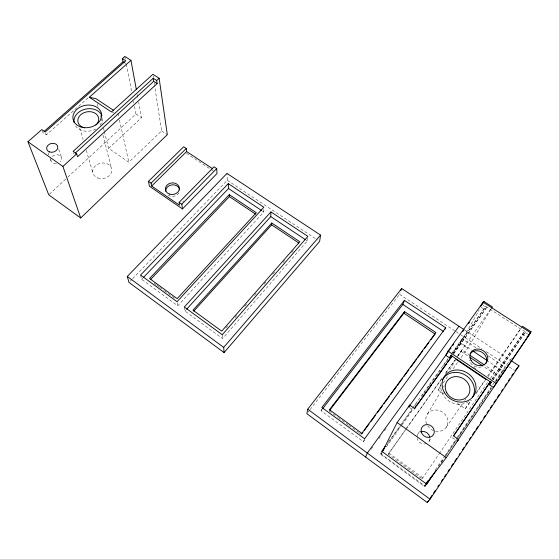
<?xml version="1.0" encoding="UTF-8"?>
<svg xmlns="http://www.w3.org/2000/svg" width="559" height="559" viewBox="0 0 559 559"><rect width="100%" height="100%" fill="white"/><g stroke="black" fill="none" stroke-linecap="round" stroke-linejoin="round"><path stroke-width="0.42" stroke-dasharray="2.79 2.1" d="M140.568 275.042L141.651 279.332L177.783 305.794L263.75 211.959L263.834 208.8M184.309 307.01L184.98 311.063L222.559 338.579L307.331 240.936L307.695 237.91M364.943 439.619L363.406 441.722L321.097 410.739L321.474 409.125M310.056 409.572L399.58 294.32L400.097 292.867M363.406 441.722L364.328 439.514M426.265 484.793L424.798 486.679L380.344 454.125L381.056 452.706M425.665 484.422L424.602 485.792L381.196 454.02L381.979 452.483M388.889 453.063L422.87 477.847L422.115 478.874L388.288 454.188L406.037 428.9M475.919 347.789L462.216 338.705L460.064 342.492L471.67 350.214M453.16 353.183L460.26 343.24L479.245 309.868M492.717 380.316L525.411 332.011L485.785 306.486L453.014 352.904M443.804 393.997L438.088 390.056L441.121 384.851M449.785 369.981L455.417 360.31M453.838 353.693L485.107 309.833L486.442 307.548L483.13 305.417M457.632 356.425L462.014 349.997L469.148 354.755M427.46 414.058L441.722 390.042M443.504 387.045L444.398 385.542M461.161 357.404L467.68 348.18L491.452 308.365M418.027 433.819L420.075 430.423M428.914 441.582L431.101 438.263M424.602 485.792L425.581 484.353M435.321 469.916L444.58 456.207M445.062 455.48L456.752 438.165M457.241 437.438L492.311 385.479M492.8 384.76L502.059 371.043L512.414 357.019M424.798 486.679L425.776 485.233M438.459 466.43L444.314 457.751M444.803 457.024L456.514 439.667M456.996 438.941L491.151 388.309M495.54 381.797L502.373 371.672M441.331 462.538L442.791 460.371M446.194 455.326L456.403 440.192M458.834 436.586L460.288 434.427M460.777 433.707L471.468 417.846M471.957 417.126L475.36 412.081M478.273 407.756L487.511 394.06M487.993 393.34L491.396 388.295M495.77 381.804L498.691 377.479M499.173 376.759L504.036 369.555M491.836 379.358L524.139 331.836L527.556 334.037M492.011 379.233L524.139 331.836M492.94 379.799L525.411 332.011M422.115 478.874L439.025 454.062M439.185 453.74L488.454 381.196M490.425 378.387L494.827 371.896L484.842 365.23M457.374 403.36L465.235 408.783L471.076 400.223M476.429 392.376L484.702 380.246M487.616 375.962L522.448 326.239M488.063 376.71L521.47 327.686M446.257 427.265L462.796 403.221M464.739 400.391L465.71 398.979M438.088 390.056L441.093 385.801M443.105 382.957L448.618 375.152M453.132 368.765L458.149 361.666M457.891 355.419L490.837 308.994M406.54 428.187L441.841 378.429M445.369 373.454L454.949 359.947M457.472 356.397L462.014 349.997M388.288 454.188L405.373 430.102M405.876 429.389L441.554 379.093M446.075 372.72L455.124 359.968M465.235 408.783L471.258 400.279M475.779 393.906L485.324 380.441M453.496 353.742L486.442 307.548M388.344 442.085L399.475 426.51M399.985 425.797L412.13 408.804M412.633 408.098L448.045 358.529M452.098 352.862L462.216 338.705M380.344 454.125L381.35 452.713M386.905 444.943L401.034 425.161M401.537 424.449L412.633 408.909M414.652 406.079L417.685 401.844M421.717 396.191L423.233 394.074M423.736 393.361L426.762 389.127M427.265 388.421L428.781 386.297M429.284 385.591L432.317 381.35M432.82 380.644L435.845 376.41M436.348 375.704L440.387 370.051M443.413 365.81L447.955 359.451M451.399 354.63L485.785 306.486M381.196 454.02L382.209 452.601M386.269 446.921L401.474 425.616M401.977 424.903L413.129 409.286M494.827 371.896L493.821 373.3L483.661 366.508M371.197 449.219L372.727 447.095M378.862 438.598L380.393 436.474M384.48 430.807L386.017 428.683M504.616 368.577L502.862 370.952L488.349 361.303M321.097 410.739L322.159 409.363M307.925 412.311L309.525 410.257M225.843 328.098L228.128 325.471M234.99 317.603L237.275 314.983M244.709 306.458L246.994 303.837M254.429 295.313L256.141 293.342M264.148 284.168L265.86 282.197M272.722 274.329L275.007 271.709M283.015 262.527L284.727 260.557M291.588 252.689L293.873 250.069M184.98 311.063L186.147 309.777M141.651 279.332L142.859 278.075M130.184 281.163L131.994 279.283M132.595 278.661L227.289 180.312L226.982 173.43M182.569 202.099L183.785 200.856M104.344 131.554L108.607 148.401L128.843 162.222L161.607 130.918L154.598 85.443M108.607 148.401L141.525 117.683L138.688 102.276M49.374 194.239L67.199 177.72M67.835 177.126L135.949 114.008L134.481 106.392M42.323 131.037L42.854 132.511L46.278 134.901L74.284 110.081M74.934 109.508L88.608 97.385M112.282 112.128L113.896 112.45M124.364 62.622L125.712 63.481M481.117 307.254L485.107 309.833M522.567 334.016L527.326 337.084M464.746 330.062L510.311 360.087M135.949 114.008L141.525 117.683M161.607 130.918L167.316 134.684M186.447 153.285L210.457 169.181M211.19 169.656L213.37 171.103M227.289 180.312L317.456 239.979M399.58 294.32L454.579 330.718M456.032 331.676L460.35 334.534M461.077 335.009L481.977 348.844M486.302 351.702L508.641 366.487M509.361 366.963L514.406 370.303M488.182 355.915L505.497 367.389M262.311 211.002L263.75 211.959M305.899 239.979L307.331 240.936M460.26 343.24L467.68 348.18M494.429 365.97L502.059 371.043M461.154 351.471L469.141 356.803M473.431 367.228L476.31 369.164M409.398 407.406L413.485 410.285M452.315 437.655L456.549 440.639M154.06 283.21L156.122 284.713M156.813 285.216L158.875 286.725M159.567 287.228L163.696 290.24M164.381 290.743L175.393 298.786M329.146 411.012L337.552 417.147M338.251 417.657L348.054 424.812M348.753 425.322L358.55 432.477M359.255 432.987L361.352 434.525M47.997 152.691L48.885 155.123M50.065 158.372L50.953 160.81M45.496 132.693L46.278 134.901M58.73 149.372L61.518 157.519M73.592 152.817L74.054 154.256M79.685 127.913L83.102 139.561M86.282 150.378L93.122 173.667M99.991 123.518L100.424 125.188M103.003 135.229L111.388 167.868M97.315 103.764L98.167 107.132M100.299 115.559L100.725 117.243M100.941 118.082L102.213 123.134M103.492 128.186L104.135 130.715M117.949 113.267L118.697 116.642M119.451 120.017L128.843 162.222M124.86 56.466L125.349 59.002M126.327 64.082L131.707 92.004M133.503 101.312L133.825 103.01M137.262 94.576L138.052 98.852M177.189 302.517L177.783 305.794M153.145 76.003L153.411 77.722M154.2 82.865L154.466 84.584M222.265 334.743L222.559 338.579M52.343 156.415A5.541 4.374 -13.6 0 1 60.086 155.688A5.541 4.374 -13.6 0 1 60.155 161.921M56.284 163.591A5.541 4.374 -13.6 0 1 50.757 159.685M102.542 118.557A14.387 11.187 -10.3 0 1 100.872 124.357M95.792 128.989A14.387 11.187 -10.3 0 1 74.515 124.049M178.971 192.904A6.981 5.8 -6.7 0 1 168.126 195.189M481.474 366.921A9.21 7.952 30.4 0 1 469.148 359.961M433.56 430.577A11.487 10.307 36.4 0 1 428.942 412.409A11.487 10.307 36.4 0 1 447.375 418.481A11.487 10.307 36.4 0 1 434.979 431.045M426.447 443.566A6.687 6.058 38.6 0 1 417.154 438.473M417.014 436.824A6.687 6.058 38.6 0 1 419.11 432.673M429.899 438.563A6.687 6.058 38.6 0 1 427.831 442.742M468.638 401.572A17.448 15.352 32.8 0 1 448.786 400.957A17.448 15.352 32.8 0 1 441.212 382.754M97.825 178.021A9.615 7.756 -11.3 0 0 111.814 169.845A9.615 7.756 -11.3 0 0 97.168 164.549A9.615 7.756 -11.3 0 0 97.825 178.021"/><path stroke-width="0.84" d="M186.734 309.134L270.759 216.619L270.947 211.917L307.876 236.394L222.265 334.743L184.309 307.01L270.947 211.917M193.791 311.146L271.667 224.858L271.751 223.013L299.778 241.726L221.72 331.145L192.981 310.189L271.751 223.013M320.559 235.08L319.636 241.418L224.082 352.596L128.975 282.421L127.277 276.446L226.982 173.43L320.559 235.08L223.691 347.384L224.082 352.596M464.019 329.586L401.655 288.5L307.702 409.202L306.863 413.688L427.265 502.534L430.06 499.229L518.99 365.803L511.038 360.562M400.873 290.68L401.655 288.5M322.69 408.671L402.871 304.466L404.395 300.379L445.705 327.756L444.915 329.307M329.677 410.32L403.905 313.215L404.513 311.622L435.845 332.535L361.827 433.33L329.482 409.74L404.513 311.622M365.572 457.01L367.347 453.083L458.96 326.253M382.363 451.721L397.135 422.548L409.67 405.079L414.471 408.461L451.979 355.873M409.67 405.079L408.713 406.924L449.275 350.388M491.487 381.944L489.544 384.816L493.422 387.429L530.547 332.731L483.13 302.237L448.045 351.108L445.747 355.307L449.499 357.83L451.504 355.014M449.499 357.83L450.896 355.335L491.249 382.475L489.544 384.816M480.831 306.283L483.13 302.237M483.123 303.041L483.989 301.525L492.332 306.884L491.452 308.365M427.265 502.534L428.711 500.361M430.164 498.195L432.093 495.295M433.539 493.122L435.475 490.229M437.886 486.609L438.85 485.163M441.268 481.544L442.714 479.37M444.643 476.471L446.096 474.305M448.025 471.405L449.471 469.232M451.406 466.339L453.335 463.446M454.781 461.273L456.717 458.373M459.128 454.753L460.092 453.307M462.51 449.688L463.956 447.514M465.885 444.622L467.331 442.449M469.267 439.556L470.713 437.383M472.641 434.483L474.577 431.59M476.023 429.417L477.952 426.524M480.37 422.904L481.334 421.458M483.752 417.839L485.198 415.665M487.127 412.766L488.573 410.599M490.509 407.7L491.955 405.527M493.883 402.634L495.819 399.734M497.265 397.568L499.194 394.668M501.612 391.048L502.576 389.602M504.987 385.983L506.44 383.809M508.369 380.917L509.815 378.743M511.751 375.851L513.197 373.678M426.189 483.738L446.278 457.66L458.527 439.465L453.559 435.971L490.55 381.385M528.926 334.925L531.05 331.767L522.448 326.239M426.07 483.626L428.012 480.74M426.265 484.513L432.114 475.828M435.985 470.468L426.748 484.157L381.769 451.295L385.312 446.334M453.782 435.496L490.369 381.517M414.492 408.874L416.008 406.749M417.014 405.331L431.646 384.816M432.652 383.404L446.774 363.595M447.787 362.183L451.819 356.523M381.86 452.007L384.382 448.472M481.809 304.564L483.989 301.525M449.953 349.438L450.973 348.019M452.797 345.476L453.81 344.071M462.873 331.431L463.879 330.027M468.414 323.71L469.42 322.305M445.705 327.756L364.636 438.773L321.851 407.511L404.395 300.379M361.869 433.819L362.903 432.414M364.447 430.304L369.087 423.981M370.638 421.877L375.278 415.554M377.339 412.745L382.496 405.715M384.04 403.612L389.204 396.583M390.748 394.479L396.422 386.751M397.449 385.347L402.606 378.317M404.157 376.214L408.797 369.89M410.858 367.081L416.532 359.353M417.566 357.942L422.723 350.919M424.267 348.809L428.907 342.492M430.975 339.676L435.098 334.058L403.905 313.215M527.423 336.679L531.05 331.767M530.547 332.731L457.255 441.135L458.527 439.465M515.125 370.778L518.99 365.803M229.295 194.679L149.532 278.494L177.168 298.653L256.308 212.713L229.295 194.679L229.372 196.593L150.525 279.563M143.46 277.439L228.505 188.523L228.296 183.645L263.869 207.228L177.042 301.699L140.568 275.042L228.296 183.645M148.47 181.333L149.414 186.21L182.472 208.94L217.011 173.514L216.696 168.573L214.02 166.806L179.118 202.351L179.523 205.209L151.657 186.063L151.105 183.135L148.47 181.333L183.659 146.779L186.266 148.498L186.615 151.545L212.769 168.825M182.472 208.94L181.829 204.203L216.696 168.573M151.105 183.135L186.266 148.498M151.657 186.063L186.615 151.545M122.4 58.632L125.782 60.784L45.23 131.959L41.792 129.569L27.95 141.748L48.738 194.825L80.713 217.996L167.316 134.684L159.126 78.26L152.88 74.284L111.472 111.968L89.328 97.231L130.953 60.337L124.86 56.466L122.4 58.632L123.022 61.763L124.364 62.622M157.149 83.57L77.575 156.709L76.674 153.844L73.138 151.377L153.208 78.281L156.688 80.496L157.149 83.57L153.69 81.362L153.208 78.281M75.339 153.082L153.69 81.362M80.713 217.996L62.922 166.449L76.674 153.844M156.688 80.496L159.126 78.26M44.161 131.365L123.022 61.763M89.328 97.231L96.036 98.712L113.708 110.451M228.505 188.523L261.591 210.519M270.759 216.619L305.179 239.504M402.871 304.466L443.734 331.634M473.124 351.178L486.903 360.338M469.86 355.238L484.129 364.754M229.372 196.593L255.582 214.104M271.667 224.858L298.876 243.032M469.867 357.292L482.934 366.019M448.045 351.108L496.336 383.537M455.396 358.941L486.099 379.596M179.118 202.351L181.829 204.203M27.95 141.748L62.922 166.449M397.135 422.548L446.278 457.66M127.277 276.446L223.691 347.384M307.702 409.202L430.06 499.229M130.953 60.337L136.319 89.44M84.5 127.864A10.523 8.182 -10.3 0 1 79.064 116.642A10.523 8.182 -10.3 0 1 94.38 112.799A10.523 8.182 -10.3 0 1 95.882 125.013M74.116 122.631A14.387 11.187 -10.3 0 1 85.101 109.201A14.387 11.187 -10.3 0 1 101.927 115.706M165.73 191.29A6.981 5.8 -6.7 0 1 172.165 184.847A6.981 5.8 -6.7 0 1 179.628 189.92M470.147 353.861A9.21 7.952 30.4 0 1 481.991 352.247A9.21 7.952 30.4 0 1 485.834 363.483M420.487 431.862A6.687 6.058 38.6 0 1 429.745 436.921M442.4 379.778A17.448 15.352 32.8 0 1 465.193 375.026A17.448 15.352 32.8 0 1 472.481 397.435M49.465 151.929A5.653 4.43 -13.4 0 0 57.815 147.248A5.653 4.43 -13.4 0 0 49.381 144.187A5.653 4.43 -13.4 0 0 49.465 151.929M80.503 126.83A14.478 11.229 -10.3 0 0 101.647 114.979A14.478 11.229 -10.3 0 0 79.657 107.335A14.478 11.229 -10.3 0 0 80.503 126.83M169.377 194.071A7.008 5.814 -6.7 0 0 179.362 187.992A7.008 5.814 -6.7 0 0 168.434 184.044A7.008 5.814 -6.7 0 0 169.377 194.071M471.083 360.471A9.258 7.98 30.3 0 0 486.582 362.428A9.258 7.98 30.3 0 0 478.923 349.082A9.258 7.98 30.3 0 0 471.083 360.471M421.255 431.8A6.848 6.184 37.7 0 0 432.191 436.125A6.848 6.184 37.7 0 0 429.647 425.057A6.848 6.184 37.7 0 0 421.255 431.8M444.237 392.194A17.574 15.442 32.6 0 0 473.641 395.856A17.574 15.442 32.6 0 0 459.309 370.1A17.574 15.442 32.6 0 0 444.237 392.194M446.781 392.739A12.766 11.229 32.8 0 0 468.142 395.444A12.766 11.229 32.8 0 0 457.786 376.696A12.766 11.229 32.8 0 0 446.781 392.739"/></g></svg>
